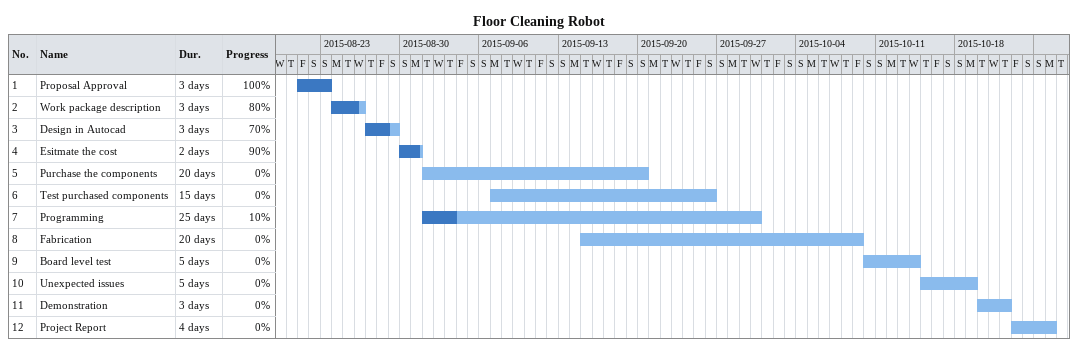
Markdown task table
Floor Cleaning Robot

| ID | Task | Duration | Start | Finish | % complete |
|---|---|---|---|---|---|
| 1 | Proposal Approval | 3d | 2015-08-21 | 2015-08-23 | 100 |
| 2 | Work package description | 3d | 2015-08-24 | 2015-08-26 | 80 |
| 3 | Design in Autocad | 3d | 2015-08-27 | 2015-08-29 | 70 |
| 4 | Esitmate the cost | 2d | 2015-08-30 | 2015-08-31 | 90 |
| 5 | Purchase the components | 20d | 2015-09-01 | 2015-09-20 | 0 |
| 6 | Test purchased components | 15d | 2015-09-07 | 2015-09-26 | 0 |
| 7 | Programming | 25d | 2015-09-01 | 2015-09-30 | 10 |
| 8 | Fabrication | 20d | 2015-09-15 | 2015-10-09 | 0 |
| 9 | Board level test | 5d | 2015-10-10 | 2015-10-14 | 0 |
| 10 | Unexpected issues | 5d | 2015-10-15 | 2015-10-19 | 0 |
| 11 | Demonstration | 3d | 2015-10-20 | 2015-10-22 | 0 |
| 12 | Project Report | 4d | 2015-10-23 | 2015-10-26 | 0 |
